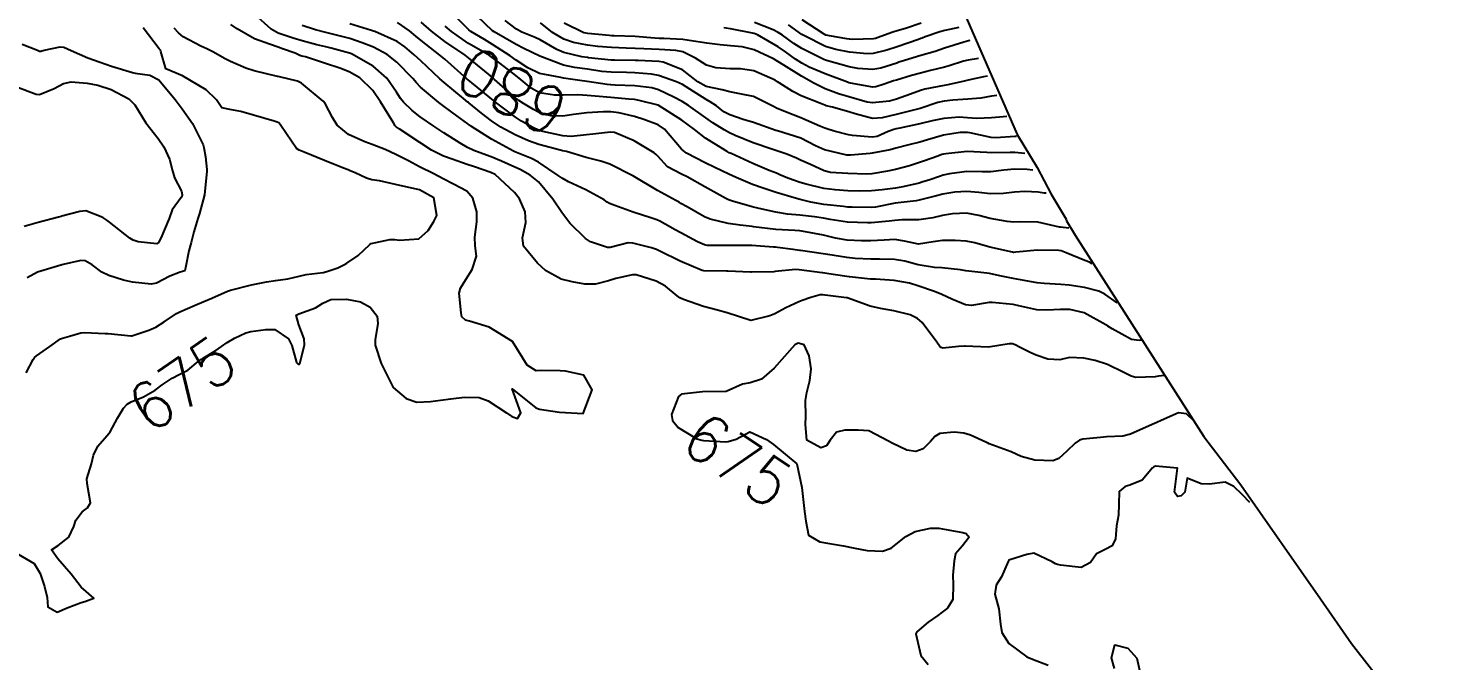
# Model space of a CAD drawing. Header units: metres. Extents: x 298520 to 308411, y 7433745 to 7450750.
# Drawn here: x 300753.3 to 300871.4, y 7444350.9 to 7444404.1 of the extents above; entities that cross this region are included whole.
import ezdxf
from ezdxf.enums import TextEntityAlignment as Align

# ---------------------------------------------------------------- set-up
doc = ezdxf.new("R2010")
doc.units = ezdxf.units.M
doc.header["$LTSCALE"] = 10
for name, color, linetype in [('Area', 45, 'Continuous'), ('Cotas', 45, 'Continuous'), ('Curvas de Nivel 1m', 11, 'Continuous'), ('Curvas de Nivel 5m', 15, 'Continuous')]:
    doc.layers.add(name, color=color, linetype=linetype)
doc.styles.add('Style-STANDARD', font='STANDARD.shx')

msp = doc.modelspace()

# ---------------------------------------------------------------- linework, layer by layer
at = {"layer": 'Area'}
msp.add_polyline3d([(300826.95, 7444416.85, 710.98), (300836.39, 7444395.17, 688.25), (300838.06, 7444392.39, 685.24), (300839.23, 7444390.15, 684.24), (300840.49, 7444388.05, 684.84), (300840.53, 7444387.9, 690.45), (300841.25, 7444386.71, 691.76), (300852.07, 7444369.77, 688.13), (300855.17, 7444365.73, 684.43), (300861.87, 7444356.14, 677.44), (300864.47, 7444352.39, 676.44), (300871.39, 7444343.48, 673.63)], dxfattribs=at)
at = {"layer": 'Curvas de Nivel 1m', "flags": 128}
for points, elevation in [([(300837.02, 7444393.58), (300836.18, 7444393.66), (300835.79, 7444393.67), (300834.18, 7444393.64), (300833.82, 7444393.66), (300832.18, 7444393.73), (300830.37, 7444393.54), (300830.18, 7444393.51), (300830.05, 7444393.48), (300829.7, 7444393.35), (300828.58, 7444392.95), (300828.17, 7444392.81), (300827.33, 7444392.55), (300826.16, 7444392.23), (300825.49, 7444392.08), (300824.16, 7444391.87), (300823.74, 7444391.84), (300822.16, 7444391.88), (300820.68, 7444391.99), (300820.16, 7444392.12), (300819.01, 7444392.64), (300818.17, 7444393.02), (300817.84, 7444393.17), (300817.02, 7444393.51), (300816.18, 7444393.81), (300815.76, 7444393.94), (300814.19, 7444394.46), (300812.67, 7444395.08), (300812.2, 7444395.31), (300811.75, 7444395.57), (300810.79, 7444396.16), (300810.21, 7444396.56), (300808.77, 7444397.6), (300808.23, 7444397.94), (300807.53, 7444398.31), (300806.24, 7444398.94), (300805.69, 7444399.09), (300804.24, 7444399.25), (300802.59, 7444399.32), (300802.24, 7444399.34), (300801.93, 7444399.38), (300800.24, 7444399.63), (300799.64, 7444399.72), (300798.25, 7444399.92), (300798.03, 7444399.95), (300796.25, 7444400.31), (300795.25, 7444400.77), (300794.27, 7444401.43), (300793.76, 7444401.79), (300792.28, 7444402.75), (300791.62, 7444403.15), (300790.48, 7444403.83), (300790.3, 7444403.98), (300788.44, 7444405.85)], 683), ([(300846.83, 7444377.88), (300846.64, 7444377.86), (300845.99, 7444377.93), (300844.35, 7444378.83), (300844, 7444379.06), (300843.93, 7444379.11), (300843.83, 7444379.18), (300842.02, 7444380.18), (300840.79, 7444380.46), (300840.02, 7444380.47), (300838.86, 7444380.4), (300838.02, 7444380.42), (300836.52, 7444380.78), (300836.03, 7444380.89), (300834.27, 7444381.06), (300834.03, 7444381.04), (300832.55, 7444380.79), (300832.03, 7444380.84), (300830.88, 7444381.34), (300830.04, 7444381.73), (300829.44, 7444381.96), (300828.04, 7444382.45), (300827.34, 7444382.67), (300826.05, 7444382.91), (300824.46, 7444383), (300824.05, 7444383.02), (300822.29, 7444383.2), (300822.05, 7444383.24), (300821.87, 7444383.27), (300820.54, 7444383.46), (300820.05, 7444383.53), (300819.98, 7444383.54), (300818.06, 7444383.8), (300817.74, 7444383.81), (300816.05, 7444383.64), (300815.94, 7444383.63), (300814.05, 7444383.61), (300813.98, 7444383.61), (300812.05, 7444383.67), (300811.95, 7444383.67), (300810.05, 7444383.71), (300809.9, 7444383.74), (300808.07, 7444384.51), (300806.34, 7444385.37), (300806.08, 7444385.49), (300805.64, 7444385.64), (300804.09, 7444386.04), (300803.7, 7444386.05), (300802.18, 7444385.68), (300802.11, 7444385.66), (300802.08, 7444385.66), (300801.96, 7444385.68), (300800.53, 7444386.15), (300800.09, 7444386.43), (300798.78, 7444387.72), (300798.11, 7444388.61), (300797.36, 7444389.74), (300796.14, 7444391.19), (300795.44, 7444391.76), (300794.61, 7444392.23), (300794.16, 7444392.43), (300793.04, 7444392.92), (300792.17, 7444393.28), (300791.79, 7444393.43), (300790.72, 7444393.82), (300790.18, 7444394.09), (300789.56, 7444394.45), (300788.19, 7444395.31), (300787.36, 7444395.86), (300786.21, 7444396.66), (300785.53, 7444397.2), (300784.81, 7444397.89), (300784.55, 7444398.21), (300784.23, 7444398.74), (300783.42, 7444399.91), (300782.26, 7444400.92), (300780.43, 7444401.94), (300780.27, 7444402), (300778.73, 7444402.42), (300778.28, 7444402.53), (300777.54, 7444402.71), (300776.28, 7444403.05), (300775.55, 7444403.27), (300774.29, 7444403.7), (300773.68, 7444404.03), (300772.31, 7444405.26)], 677), ([(300838.81, 7444390.23), (300838.64, 7444390.25), (300838.14, 7444390.31), (300837.03, 7444390.38), (300836.14, 7444390.33), (300835.22, 7444390.21), (300834.14, 7444390.19), (300833.15, 7444390.3), (300832.14, 7444390.39), (300831.15, 7444390.33), (300830.14, 7444390.16), (300829.48, 7444390), (300828.13, 7444389.65), (300827.9, 7444389.6), (300826.12, 7444389.4), (300824.47, 7444389.07), (300824.12, 7444389.04), (300822.51, 7444389.05), (300822.12, 7444389.07), (300821.78, 7444389.11), (300820.12, 7444389.3), (300819.05, 7444389.48), (300818.13, 7444389.7), (300817.84, 7444389.78), (300816.13, 7444390.29), (300815.02, 7444390.65), (300814.14, 7444390.96), (300812.76, 7444391.55), (300812.16, 7444391.83), (300810.97, 7444392.39), (300810.16, 7444392.78), (300808.59, 7444393.61), (300808.18, 7444393.95), (300806.74, 7444395.62), (300806.21, 7444395.98), (300805.01, 7444396.44), (300804.21, 7444396.68), (300802.89, 7444396.99), (300802.22, 7444397.08), (300801.61, 7444397.08), (300800.22, 7444396.99), (300799.09, 7444396.84), (300798.21, 7444396.71), (300797.2, 7444396.75), (300796.22, 7444397.02), (300795.72, 7444397.26), (300794.89, 7444397.77), (300794.49, 7444398.04), (300794.23, 7444398.26), (300792.46, 7444399.8), (300792.25, 7444399.98), (300791.33, 7444400.74), (300790.27, 7444401.63), (300789.99, 7444401.83), (300788.28, 7444402.98), (300787.16, 7444403.86), (300786.3, 7444404.61)], 681), ([(300836.33, 7444395), (300836.19, 7444395), (300834.58, 7444394.9), (300834.19, 7444394.92), (300832.41, 7444395.32), (300832.19, 7444395.35), (300831.6, 7444395.33), (300830.2, 7444395.12), (300828.83, 7444394.73), (300828.19, 7444394.53), (300827.27, 7444394.3), (300826.18, 7444394.01), (300825.7, 7444393.89), (300824.18, 7444393.59), (300824.02, 7444393.57), (300822.36, 7444393.44), (300822.19, 7444393.42), (300822.17, 7444393.43), (300822.16, 7444393.42), (300822.07, 7444393.44), (300820.18, 7444393.88), (300819.44, 7444394.22), (300818.19, 7444394.86), (300816.25, 7444395.47), (300816.2, 7444395.49), (300816.11, 7444395.52), (300814.21, 7444396.18), (300813.34, 7444396.42), (300812.22, 7444396.82), (300811.74, 7444397.09), (300811.11, 7444397.58), (300810.57, 7444397.93), (300810.23, 7444398.12), (300808.86, 7444398.98), (300808.24, 7444399.38), (300807.76, 7444399.61), (300806.25, 7444400.14), (300805.64, 7444400.25), (300804.25, 7444400.35), (300803.55, 7444400.37), (300802.25, 7444400.41), (300801.47, 7444400.48), (300800.26, 7444400.65), (300799.18, 7444400.8), (300798.26, 7444401.01), (300796.27, 7444401.75), (300794.92, 7444402.41), (300794.28, 7444402.73), (300792.42, 7444403.8), (300792.29, 7444403.89), (300791.04, 7444405.09)], 684), ([(300832.41, 7444403.07), (300832.29, 7444403.04), (300831.89, 7444402.93), (300830.28, 7444402.43), (300829.48, 7444402.16), (300828.28, 7444401.8), (300826.92, 7444401.39), (300826.43, 7444401.24), (300826.27, 7444401.18), (300824.91, 7444400.76), (300824.26, 7444400.64), (300822.99, 7444400.71), (300822.26, 7444400.85), (300820.36, 7444401.38), (300820.27, 7444401.41), (300820.14, 7444401.47), (300818.28, 7444402.41), (300817.62, 7444402.83), (300816.66, 7444403.51), (300816.44, 7444403.67), (300816.3, 7444403.76), (300815.86, 7444403.96), (300814.3, 7444404.58)], 689), ([(300828.3, 7444404.52), (300827, 7444404.09), (300826.3, 7444403.89), (300825.92, 7444403.78), (300824.93, 7444403.41), (300824.47, 7444403.24), (300824.29, 7444403.21), (300822.57, 7444403.16), (300822.29, 7444403.18), (300822.06, 7444403.22), (300820.62, 7444403.47), (300820.34, 7444403.52), (300820.29, 7444403.53), (300820.16, 7444403.6), (300818.31, 7444404.81)], 691), ([(300753.09, 7444375.13), (300753.7, 7444376.26), (300753.8, 7444376.42), (300753.97, 7444376.56), (300755.09, 7444377.36), (300755.98, 7444377.99), (300756.15, 7444378.06), (300756.75, 7444378.22), (300757.69, 7444378.51), (300757.99, 7444378.53), (300759.73, 7444378.45), (300759.99, 7444378.43), (300761.9, 7444378.25), (300761.98, 7444378.25), (300763.42, 7444378.72), (300764, 7444378.98), (300764.71, 7444379.42), (300765.74, 7444380.11), (300766.01, 7444380.27), (300767.31, 7444380.81), (300768.02, 7444381.12), (300768.69, 7444381.42), (300770.03, 7444381.99), (300770.26, 7444382.07), (300772.04, 7444382.54), (300773.29, 7444382.78), (300774.04, 7444382.89), (300775.08, 7444383.04), (300776.05, 7444383.25), (300776.64, 7444383.39), (300778.05, 7444383.58), (300778.38, 7444383.64), (300779.29, 7444383.96), (300779.8, 7444384.21), (300780.06, 7444384.35), (300781, 7444385), (300781.97, 7444385.92), (300782.08, 7444386.01), (300783.65, 7444386.34), (300784.09, 7444386.34), (300784.48, 7444386.29), (300786.09, 7444386.41), (300786.87, 7444387.09), (300787.37, 7444387.86), (300787.6, 7444388.36), (300787.37, 7444389.86), (300786.14, 7444390.52), (300785.01, 7444390.76), (300784.14, 7444390.97), (300782.78, 7444391.28), (300782.15, 7444391.37), (300781.71, 7444391.49), (300780.76, 7444391.94), (300780.33, 7444392.12), (300780.16, 7444392.19), (300779.78, 7444392.33), (300778.16, 7444392.99), (300776.47, 7444393.69), (300776.17, 7444393.8), (300776.03, 7444393.85), (300775.83, 7444394), (300774.97, 7444395.23), (300774.45, 7444396.02), (300774.33, 7444396.15), (300774.2, 7444396.22), (300773.93, 7444396.3), (300772.21, 7444396.79), (300771.15, 7444397.11), (300770.21, 7444397.26), (300769.55, 7444397.41), (300769.1, 7444398.08), (300768.24, 7444398.94), (300766.25, 7444400.11), (300764.83, 7444400.7), (300764.43, 7444402.14), (300764.38, 7444402.25), (300764.28, 7444402.38), (300762.92, 7444404.15)], 674), ([(300848.77, 7444374.9), (300848.25, 7444374.84), (300847.96, 7444374.8), (300846.36, 7444374.75), (300845.96, 7444374.84), (300845.33, 7444375.17), (300843.97, 7444375.84), (300842.94, 7444376.16), (300841.97, 7444376.38), (300840.78, 7444376.42), (300839.97, 7444376.23), (300838.94, 7444376.28), (300837.98, 7444376.63), (300837.53, 7444376.81), (300836.63, 7444377.27), (300836.21, 7444377.5), (300835.99, 7444377.57), (300835.71, 7444377.56), (300833.98, 7444377.3), (300832.02, 7444377.37), (300831.98, 7444377.37), (300831.94, 7444377.37), (300831.44, 7444377.34), (300830.12, 7444377.21), (300829.98, 7444377.25), (300829.88, 7444377.35), (300829.64, 7444377.7), (300828.38, 7444379.37), (300828.01, 7444379.69), (300827.39, 7444380.01), (300826.02, 7444380.36), (300824.9, 7444380.53), (300824.02, 7444380.74), (300822.1, 7444381.44), (300822.03, 7444381.45), (300820.23, 7444381.66), (300820.04, 7444381.69), (300819.81, 7444381.69), (300819.03, 7444381.48), (300818.3, 7444381.22), (300818.03, 7444381.11), (300816.94, 7444380.59), (300816.01, 7444380.09), (300815.6, 7444379.93), (300814, 7444379.54), (300812.01, 7444380.19), (300811.2, 7444380.39), (300810.02, 7444380.7), (300808.34, 7444381.29), (300808.03, 7444381.45), (300807.81, 7444381.61), (300806.82, 7444382.41), (300806.04, 7444382.84), (300804.35, 7444383.36), (300804.05, 7444383.37), (300802.66, 7444383.06), (300802.04, 7444382.88), (300800.94, 7444382.59), (300800.04, 7444382.59), (300798.98, 7444382.79), (300798.05, 7444383.01), (300796.75, 7444383.74), (300796.06, 7444384.35), (300794.88, 7444385.77), (300794.82, 7444386.49), (300795.08, 7444387.77), (300795.02, 7444388.68), (300794.56, 7444389.77), (300794.13, 7444390.3), (300792.5, 7444391.8), (300792.15, 7444391.98), (300790.78, 7444392.44), (300790.16, 7444392.66), (300788.91, 7444393.1), (300788.17, 7444393.36), (300787.17, 7444393.86), (300786.18, 7444394.49), (300784.45, 7444395.65), (300784.2, 7444395.82), (300784.12, 7444395.9), (300783.97, 7444396.14), (300782.89, 7444397.91), (300782.23, 7444398.87), (300781.15, 7444399.93), (300780.25, 7444400.45), (300779.45, 7444400.76), (300778.26, 7444401.14), (300776.56, 7444401.7), (300776.27, 7444401.77), (300776.1, 7444401.82), (300775.7, 7444402), (300774.63, 7444402.37), (300774.28, 7444402.5), (300773.54, 7444402.77), (300772.28, 7444403.22), (300770.82, 7444404.05), (300770.3, 7444404.43)], 676), ([(300844.79, 7444381.02), (300843.75, 7444381.76), (300843.23, 7444382), (300842.04, 7444382.31), (300840.76, 7444382.51), (300840.05, 7444382.57), (300838.65, 7444382.65), (300838.05, 7444382.7), (300837.57, 7444382.78), (300836.05, 7444383.07), (300834.91, 7444383.29), (300834.06, 7444383.48), (300833.84, 7444383.52), (300832.06, 7444383.71), (300831.62, 7444383.78), (300830.06, 7444383.95), (300829.44, 7444383.98), (300828.07, 7444384.22), (300826.94, 7444384.52), (300826.07, 7444384.66), (300824.8, 7444384.68), (300824.07, 7444384.69), (300822.75, 7444384.76), (300822.07, 7444384.83), (300820.47, 7444385.07), (300820.08, 7444385.14), (300818.16, 7444385.41), (300818.08, 7444385.43), (300817.54, 7444385.5), (300816.24, 7444385.67), (300816.08, 7444385.69), (300815.91, 7444385.7), (300814.09, 7444385.83), (300813.78, 7444385.85), (300812.09, 7444385.84), (300810.34, 7444385.84), (300810.09, 7444385.89), (300809.52, 7444386.16), (300808.1, 7444386.9), (300807.63, 7444387.15), (300806.8, 7444387.63), (300806.36, 7444387.89), (300806.11, 7444388), (300805.59, 7444388.16), (300804.11, 7444388.64), (300802.58, 7444389.21), (300802.12, 7444389.37), (300801.93, 7444389.49), (300801.66, 7444389.69), (300800.14, 7444390.53), (300798.68, 7444391.19), (300798.15, 7444391.49), (300797.81, 7444391.73), (300796.16, 7444392.85), (300795.57, 7444393.16), (300794.17, 7444393.72), (300794.04, 7444393.78), (300792.19, 7444394.78), (300790.52, 7444395.83), (300790.34, 7444395.96), (300790.21, 7444396.06), (300789.3, 7444396.75), (300788.22, 7444397.53), (300787.79, 7444397.85), (300786.24, 7444399.15), (300785.89, 7444399.52), (300785.6, 7444399.88), (300784.26, 7444401.26), (300783.43, 7444401.91), (300782.28, 7444402.52), (300781.33, 7444402.88), (300780.29, 7444403.23), (300779.73, 7444403.39), (300778.29, 7444403.76), (300777.42, 7444403.98), (300776.3, 7444404.34)], 678), ([(300842.67, 7444384.29), (300842.46, 7444384.43), (300842.07, 7444384.59), (300840.5, 7444385.23), (300840.08, 7444385.38), (300839.89, 7444385.43), (300838.09, 7444385.46), (300836.26, 7444385.28), (300836.1, 7444385.26), (300836.08, 7444385.26), (300835.98, 7444385.28), (300834.09, 7444385.71), (300832.82, 7444386.05), (300832.09, 7444386.2), (300831.17, 7444386.26), (300830.09, 7444386.27), (300829.31, 7444386.14), (300828.09, 7444385.94), (300826.9, 7444386.2), (300826.09, 7444386.33), (300825.21, 7444386.29), (300824.09, 7444386.24), (300823.29, 7444386.23), (300822.09, 7444386.3), (300821.1, 7444386.46), (300820.1, 7444386.7), (300818.6, 7444386.98), (300818.1, 7444387.06), (300817.7, 7444387.09), (300816.1, 7444387.19), (300814.23, 7444387.42), (300814.1, 7444387.43), (300813.09, 7444387.55), (300812.1, 7444387.7), (300810.58, 7444388.05), (300810.11, 7444388.25), (300808.64, 7444389.09), (300808.12, 7444389.38), (300807.97, 7444389.47), (300807.68, 7444389.62), (300806.14, 7444390.45), (300804.15, 7444391.66), (300802.16, 7444392.67), (300801.4, 7444392.93), (300800.17, 7444393.23), (300798.51, 7444393.73), (300798.17, 7444393.81), (300798.08, 7444393.83), (300796.18, 7444394.32), (300795.31, 7444394.64), (300794.19, 7444395.15), (300793, 7444395.79), (300792.21, 7444396.32), (300791.37, 7444396.97), (300790.31, 7444397.83), (300790.26, 7444397.87), (300790.22, 7444397.9), (300789.86, 7444398.2), (300788.24, 7444399.53), (300787.87, 7444399.85), (300786.27, 7444401.37), (300785.71, 7444401.88), (300784.93, 7444402.54), (300784.28, 7444402.98), (300782.39, 7444403.83), (300782.29, 7444403.86), (300782.13, 7444403.92), (300780.3, 7444404.48)], 679), ([(300837.7, 7444392.17), (300837.21, 7444392.22), (300836.16, 7444392.25), (300835.27, 7444392.18), (300834.16, 7444392.04), (300833.43, 7444392.04), (300832.16, 7444392.06), (300830.68, 7444391.86), (300830.16, 7444391.74), (300829.86, 7444391.65), (300829.03, 7444391.36), (300828.37, 7444391.15), (300828.15, 7444391.09), (300826.77, 7444390.77), (300826.14, 7444390.67), (300825.02, 7444390.53), (300824.14, 7444390.43), (300823.16, 7444390.4), (300822.14, 7444390.44), (300821.09, 7444390.51), (300820.14, 7444390.64), (300818.64, 7444391), (300818.15, 7444391.14), (300817.1, 7444391.51), (300816.43, 7444391.79), (300816.16, 7444391.91), (300815.55, 7444392.14), (300814.16, 7444392.72), (300812.33, 7444393.56), (300812.17, 7444393.63), (300812.01, 7444393.73), (300810.19, 7444394.87), (300809.26, 7444395.6), (300808.21, 7444396.39), (300806.22, 7444397.63), (300804.61, 7444398.04), (300804.23, 7444398.1), (300803.75, 7444398.14), (300802.23, 7444398.29), (300800.91, 7444398.38), (300800.23, 7444398.44), (300799.45, 7444398.5), (300798.23, 7444398.47), (300797.49, 7444398.48), (300796.23, 7444398.68), (300795.53, 7444399.06), (300794.69, 7444399.77), (300794.25, 7444400.13), (300792.89, 7444401.17), (300792.27, 7444401.64), (300792.03, 7444401.8), (300790.91, 7444402.45), (300790.28, 7444402.83), (300788.83, 7444403.84), (300788.3, 7444404.29)], 682), ([(300834.66, 7444398.44), (300834.23, 7444398.39), (300833.31, 7444398.23), (300832.23, 7444398.13), (300830.96, 7444398.07), (300830.23, 7444397.98), (300829.72, 7444397.86), (300828.22, 7444397.37), (300826.22, 7444396.84), (300825.04, 7444396.58), (300824.21, 7444396.53), (300822.75, 7444396.9), (300822.22, 7444397.07), (300821.93, 7444397.15), (300820.86, 7444397.46), (300820.34, 7444397.58), (300820.22, 7444397.63), (300819.94, 7444397.76), (300818.23, 7444398.43), (300817.52, 7444398.78), (300816.39, 7444399.52), (300816.24, 7444399.61), (300816.03, 7444399.74), (300814.26, 7444400.52), (300813.13, 7444400.68), (300812.26, 7444400.7), (300811.05, 7444400.79), (300810.26, 7444401), (300809.34, 7444401.6), (300808.28, 7444402.11), (300807.68, 7444402.22), (300806.28, 7444402.31), (300805, 7444402.37), (300804.28, 7444402.41), (300803.52, 7444402.43), (300802.28, 7444402.48), (300801.14, 7444402.56), (300800.28, 7444402.68), (300799.09, 7444402.91), (300798.29, 7444403.18), (300797.34, 7444403.74), (300796.31, 7444404.57)], 686), ([(300833.87, 7444400.07), (300833.55, 7444400.01), (300832.25, 7444399.73), (300831.92, 7444399.66), (300830.56, 7444399.35), (300830.24, 7444399.29), (300828.63, 7444398.98), (300828.24, 7444398.87), (300827.4, 7444398.55), (300826.23, 7444398.13), (300825.65, 7444397.98), (300824.23, 7444397.82), (300823.76, 7444397.89), (300822.23, 7444398.33), (300821.36, 7444398.58), (300820.24, 7444399.01), (300819.3, 7444399.48), (300818.25, 7444400.07), (300816.76, 7444401.01), (300816.27, 7444401.32), (300815.91, 7444401.52), (300814.28, 7444402.28), (300813.28, 7444402.55), (300812.28, 7444402.63), (300811.43, 7444402.71), (300810.29, 7444402.85), (300808.81, 7444403.08), (300808.29, 7444403.16), (300806.68, 7444403.24), (300806.29, 7444403.25), (300805.93, 7444403.28), (300804.29, 7444403.4), (300802.5, 7444403.47), (300802.29, 7444403.48), (300802.1, 7444403.49), (300800.29, 7444403.65), (300799.97, 7444403.71), (300798.3, 7444404.53)], 687), ([(300833.14, 7444401.57), (300832.27, 7444401.43), (300831.88, 7444401.33), (300830.66, 7444400.95), (300830.27, 7444400.84), (300829.08, 7444400.54), (300828.26, 7444400.34), (300827.51, 7444400.13), (300826.25, 7444399.75), (300825.98, 7444399.67), (300825.21, 7444399.41), (300824.49, 7444399.17), (300824.24, 7444399.16), (300822.67, 7444399.44), (300822.24, 7444399.52), (300822.13, 7444399.56), (300820.25, 7444400.26), (300818.91, 7444400.83), (300818.27, 7444401.17), (300817.76, 7444401.5), (300816.9, 7444402.13), (300816.28, 7444402.54), (300814.55, 7444403.54), (300814.29, 7444403.66), (300814.14, 7444403.7), (300812.3, 7444404.05), (300811.73, 7444404.14)], 688), ([(300752.76, 7444402.76), (300754.06, 7444402.25), (300754.21, 7444402.19), (300754.27, 7444402.19), (300754.33, 7444402.19), (300754.62, 7444402.25), (300755.96, 7444402.55), (300756.28, 7444402.51), (300756.87, 7444402.22), (300758.27, 7444401.63), (300759.32, 7444401.25), (300760.26, 7444400.93), (300762.03, 7444400.39), (300762.25, 7444400.34), (300763.48, 7444400.15), (300764.25, 7444399.78), (300765.63, 7444398.12), (300765.88, 7444397.77), (300766.22, 7444397.34), (300767.09, 7444396.1), (300767.97, 7444394.3), (300768.03, 7444394.09), (300768.17, 7444393.3), (300768.28, 7444392.22), (300768.29, 7444392.09), (300768.14, 7444390.65), (300768.09, 7444390.13), (300768.08, 7444390.09), (300767.66, 7444388.54), (300767.54, 7444388.1), (300767.2, 7444386.99), (300766.96, 7444386.1), (300766.78, 7444385.39), (300766.53, 7444384.11), (300766.43, 7444383.72), (300766.05, 7444383.59), (300765.18, 7444383.26), (300764.04, 7444382.67), (300763.6, 7444382.59), (300762.04, 7444382.75), (300761.29, 7444382.92), (300760.04, 7444383.32), (300759.46, 7444383.6), (300758.64, 7444384.2), (300758.06, 7444384.54), (300757.69, 7444384.58), (300756.21, 7444384.23), (300756.09, 7444384.2), (300756.05, 7444384.19), (300756, 7444384.18), (300754.05, 7444383.61), (300753.18, 7444383.13)], 674), ([(300855.94, 7444364.22), (300855.27, 7444364.9), (300854.58, 7444365.59), (300853.85, 7444365.94), (300852.53, 7444365.76), (300851.85, 7444365.79), (300850.66, 7444366.29), (300850.47, 7444365.1), (300850.16, 7444364.78), (300849.84, 7444364.74), (300849.6, 7444365.11), (300849.86, 7444367.11), (300848, 7444367.28), (300847.86, 7444367.22), (300847.82, 7444367.19), (300847.76, 7444367.14), (300846.88, 7444366.12), (300845.85, 7444365.69), (300845.44, 7444365.57), (300844.96, 7444365.17), (300844.92, 7444364.08), (300844.88, 7444363.17), (300844.71, 7444362.26), (300844.64, 7444361.17), (300844.37, 7444360.59), (300843.78, 7444360.28), (300843.04, 7444359.93), (300842.53, 7444359.2), (300841.76, 7444358.78), (300840.03, 7444358.96), (300839.76, 7444359.03), (300839.6, 7444359.08), (300839.32, 7444359.24), (300837.77, 7444359.97), (300837.19, 7444359.85), (300835.77, 7444359.42), (300835.67, 7444359.37), (300835.61, 7444359.28), (300835.07, 7444357.97), (300834.6, 7444357.29), (300834.51, 7444356.52), (300834.85, 7444355.29), (300834.98, 7444354.01), (300835.09, 7444353.29), (300835.68, 7444352.37), (300837.19, 7444351.26), (300837.67, 7444351.05), (300838.99, 7444350.56)], 674), ([(300844.56, 7444350.27), (300844.29, 7444351.17), (300844.59, 7444352.27), (300845.68, 7444351.99), (300846.42, 7444351.15), (300846.67, 7444350.14)], 674)]:
    msp.add_lwpolyline(points, dxfattribs=dict(at, elevation=elevation))
at = {"layer": 'Curvas de Nivel 5m', "flags": 128}
for points, elevation in [([(300840.71, 7444387.31), (300840.03, 7444387.38), (300839.94, 7444387.39), (300838.11, 7444387.79), (300836.66, 7444387.82), (300836.11, 7444387.81), (300835.54, 7444387.86), (300834.11, 7444388.1), (300833.16, 7444388.36), (300832.12, 7444388.56), (300830.95, 7444388.5), (300830.11, 7444388.35), (300829.3, 7444388.17), (300828.11, 7444388.01), (300826.72, 7444388), (300826.11, 7444387.95), (300825.63, 7444387.88), (300824.11, 7444387.75), (300823.79, 7444387.74), (300822.11, 7444387.8), (300820.67, 7444388.03), (300820.11, 7444388.13), (300819.35, 7444388.24), (300818.11, 7444388.38), (300817.08, 7444388.48), (300816.11, 7444388.65), (300814.71, 7444388.94), (300814.12, 7444389.08), (300812.45, 7444389.56), (300812.12, 7444389.68), (300811.89, 7444389.8), (300810.14, 7444390.77), (300808.65, 7444391.61), (300808.16, 7444391.83), (300806.99, 7444392.46), (300806.17, 7444393.34), (300806.04, 7444393.5), (300805.87, 7444393.63), (300804.19, 7444394.65), (300802.55, 7444395.33), (300802.2, 7444395.36), (300800.71, 7444395.19), (300800.19, 7444395.13), (300798.91, 7444395), (300798.19, 7444395.06), (300796.53, 7444395.42), (300796.2, 7444395.52), (300795.67, 7444395.76), (300794.73, 7444396.29), (300794.21, 7444396.63), (300792.64, 7444397.8), (300792.23, 7444398.13), (300791.31, 7444398.89), (300790.24, 7444399.76), (300790.16, 7444399.83), (300788.27, 7444401.5), (300787.85, 7444401.85), (300786.29, 7444403.08), (300785.85, 7444403.44), (300785.32, 7444403.88), (300784.3, 7444404.58)], 680), ([(300835.51, 7444396.68), (300834.88, 7444396.63), (300834.21, 7444396.56), (300833, 7444396.52), (300832.21, 7444396.58), (300831.5, 7444396.62), (300830.21, 7444396.53), (300829.24, 7444396.33), (300828.21, 7444396.06), (300826.52, 7444395.71), (300826.21, 7444395.64), (300826.02, 7444395.59), (300825.55, 7444395.41), (300824.61, 7444395), (300824.2, 7444394.95), (300822.54, 7444395.1), (300822.2, 7444395.15), (300820.99, 7444395.46), (300820.39, 7444395.65), (300820.21, 7444395.71), (300819.8, 7444395.88), (300818.21, 7444396.58), (300817.55, 7444396.83), (300816.22, 7444397.36), (300815.91, 7444397.52), (300814.23, 7444398.36), (300813.22, 7444398.56), (300812.23, 7444398.75), (300811.59, 7444398.92), (300810.24, 7444399.22), (300809.54, 7444399.6), (300808.26, 7444400.61), (300806.64, 7444401.25), (300806.27, 7444401.3), (300804.54, 7444401.38), (300804.27, 7444401.39), (300802.54, 7444401.41), (300802.27, 7444401.42), (300800.35, 7444401.63), (300800.27, 7444401.64), (300799.79, 7444401.71), (300798.28, 7444402.07), (300797.69, 7444402.32), (300796.29, 7444403.12), (300795.86, 7444403.32), (300794.75, 7444403.77), (300794.3, 7444404.02), (300793.34, 7444404.76)], 685), ([(300751.77, 7444360.28), (300753.76, 7444359.09), (300754.27, 7444358.25), (300754.65, 7444357.17), (300754.87, 7444356.24), (300754.93, 7444355.46), (300755.71, 7444355.02), (300756.56, 7444355.37), (300757.72, 7444355.83), (300758.03, 7444355.9), (300758.8, 7444356.2), (300757.73, 7444357.12), (300756.89, 7444358.22), (300755.76, 7444359.5), (300755.23, 7444360.24), (300755.78, 7444360.62), (300756.69, 7444361.31), (300757.11, 7444362.22), (300757.28, 7444362.74), (300757.81, 7444363.44), (300758.25, 7444363.77), (300758.51, 7444364.2), (300758.22, 7444365.82), (300758.21, 7444366.21), (300758.58, 7444367.48), (300758.76, 7444368.2), (300759.12, 7444368.96), (300759.89, 7444369.85), (300760.05, 7444370.02), (300760.16, 7444370.18), (300760.77, 7444371.31), (300761.29, 7444372.17), (300761.58, 7444372.5), (300761.92, 7444372.69), (300762.97, 7444373.11), (300763.93, 7444373.69), (300764.53, 7444374.13), (300765.37, 7444374.69), (300765.95, 7444374.98), (300766.68, 7444375.37), (300767.55, 7444376.09), (300767.79, 7444376.26), (300767.97, 7444376.36), (300769.03, 7444377.02), (300769.98, 7444377.68), (300770.6, 7444378.06), (300771.55, 7444378.49), (300771.99, 7444378.6), (300773.24, 7444378.78), (300773.99, 7444378.79), (300775.14, 7444378), (300775.42, 7444377.44), (300775.83, 7444375.99), (300775.96, 7444375.85), (300776.08, 7444375.87), (300776.13, 7444375.99), (300776.49, 7444377.48), (300776.45, 7444377.99), (300776, 7444379.18), (300775.8, 7444379.99), (300776.01, 7444380.1), (300777.41, 7444380.59), (300778.02, 7444380.99), (300778.69, 7444381.3), (300780.03, 7444381.34), (300781.2, 7444381.11), (300782.02, 7444380.65), (300782.6, 7444379.91), (300782.65, 7444379.27), (300782.42, 7444377.92), (300782.44, 7444377.45), (300782.93, 7444375.91), (300783.93, 7444373.9), (300785.02, 7444372.98), (300785.92, 7444372.67), (300787.07, 7444372.71), (300787.92, 7444372.83), (300788.8, 7444372.96), (300789.93, 7444373.08), (300791.16, 7444373.05), (300791.92, 7444372.79), (300793.46, 7444371.78), (300793.91, 7444371.47), (300794.38, 7444371.3), (300794.66, 7444371.77), (300793.93, 7444373.78), (300795.92, 7444372.2), (300796.23, 7444372.07), (300797.91, 7444371.82), (300799.91, 7444371.71), (300800.66, 7444373.7), (300799.95, 7444374.94), (300798.41, 7444375.27), (300797.96, 7444375.31), (300796.39, 7444375.32), (300795.96, 7444375.29), (300795.19, 7444375.77), (300793.98, 7444377.78), (300792, 7444378.97), (300790.36, 7444379.47), (300790.01, 7444379.56), (300789.71, 7444379.83), (300789.66, 7444380.19), (300789.48, 7444381.84), (300789.61, 7444382.26), (300790.04, 7444382.97), (300790.59, 7444383.82), (300790.94, 7444384.95), (300790.82, 7444385.82), (300790.8, 7444386.53), (300790.96, 7444387.82), (300790.96, 7444388.66), (300790.64, 7444389.82), (300790.13, 7444390.4), (300789, 7444390.99), (300788.15, 7444391.43), (300787.36, 7444391.86), (300786.16, 7444392.46), (300785.23, 7444392.95), (300784.17, 7444393.5), (300783.26, 7444393.91), (300782.18, 7444394.33), (300781.55, 7444394.56), (300780.19, 7444395.16), (300779.23, 7444395.95), (300778.84, 7444396.59), (300778.22, 7444397.78), (300778.05, 7444397.97), (300776.24, 7444399.48), (300775.9, 7444399.66), (300774.39, 7444400.02), (300774.27, 7444400.04), (300774.25, 7444400.05), (300774.21, 7444400.06), (300772.26, 7444400.51), (300771.56, 7444400.74), (300770.27, 7444401.31), (300769.77, 7444401.57), (300768.85, 7444402.08), (300768.46, 7444402.28), (300768.28, 7444402.37), (300767.78, 7444402.6), (300766.29, 7444403.38), (300765.9, 7444403.72), (300765.54, 7444404.12)], 675), ([(300831.47, 7444404.17), (300830.3, 7444403.91), (300829.87, 7444403.79), (300828.64, 7444403.37), (300828.39, 7444403.27), (300828.29, 7444403.24), (300828.09, 7444403.17), (300826.28, 7444402.54), (300825.43, 7444402.26), (300824.28, 7444401.97), (300823.77, 7444401.94), (300822.28, 7444402.09), (300821.13, 7444402.31), (300820.28, 7444402.58), (300818.44, 7444403.49), (300818.29, 7444403.58), (300817.17, 7444404.38)], 690), ([(300752.24, 7444399.2), (300753.93, 7444398.55), (300754.23, 7444398.54), (300755.44, 7444399.04), (300756.24, 7444399.46), (300756.87, 7444399.59), (300758.24, 7444399.48), (300759.12, 7444399.31), (300760.23, 7444398.96), (300761.72, 7444398.17), (300762.22, 7444397.66), (300763.16, 7444396.15), (300764.18, 7444394.83), (300764.67, 7444394.13), (300765.14, 7444393.1), (300765.41, 7444392.12), (300765.56, 7444391.53), (300766.14, 7444390.41), (300766.21, 7444390.11), (300766.2, 7444390.04), (300766.13, 7444389.87), (300765.38, 7444388.85), (300765.11, 7444388.12), (300764.41, 7444386.46), (300764.24, 7444386.14), (300764.18, 7444386.04), (300764.08, 7444385.98), (300762.5, 7444386.16), (300762.08, 7444386.28), (300761.8, 7444386.45), (300760.1, 7444387.8), (300759.89, 7444387.97), (300759.55, 7444388.19), (300758.11, 7444388.75), (300757.61, 7444388.71), (300756.1, 7444388.3), (300756.05, 7444388.29), (300755.82, 7444388.23), (300754.1, 7444387.77), (300752.93, 7444387.44)], 675), ([(300851.23, 7444371.11), (300850.62, 7444371.69), (300849.92, 7444371.78), (300848.49, 7444371.13), (300848.1, 7444370.95), (300847.91, 7444370.87), (300846.71, 7444370.34), (300845.89, 7444369.97), (300845.25, 7444369.81), (300843.89, 7444369.74), (300843.38, 7444369.7), (300841.89, 7444369.55), (300841.62, 7444369.48), (300841.24, 7444369.22), (300840.55, 7444368.55), (300839.87, 7444367.93), (300839.38, 7444367.73), (300837.87, 7444367.78), (300836.71, 7444368.11), (300835.88, 7444368.5), (300834.02, 7444369.16), (300833.88, 7444369.24), (300833.85, 7444369.26), (300833.75, 7444369.3), (300832.45, 7444369.88), (300831.89, 7444370.07), (300831.08, 7444370.15), (300829.89, 7444370.04), (300829.45, 7444369.79), (300829.09, 7444369.36), (300828.49, 7444368.75), (300827.87, 7444368.51), (300827.11, 7444368.62), (300825.88, 7444369.22), (300825.57, 7444369.4), (300823.9, 7444370.25), (300823.01, 7444370.31), (300821.9, 7444370.31), (300821.2, 7444370.15), (300820.66, 7444369.46), (300820.35, 7444369), (300819.88, 7444368.82), (300818.71, 7444369.48), (300818.58, 7444370.8), (300818.61, 7444371.48), (300818.6, 7444372.81), (300818.69, 7444373.48), (300818.95, 7444374.48), (300819.07, 7444375.48), (300818.91, 7444376.55), (300818.47, 7444377.49), (300817.98, 7444377.62), (300817.7, 7444377.49), (300815.96, 7444375.52), (300814.88, 7444374.6), (300813.94, 7444374.28), (300813.3, 7444374.19), (300811.93, 7444373.56), (300809.93, 7444373.53), (300808.18, 7444373.35), (300807.93, 7444373.14), (300807.33, 7444371.62), (300807.41, 7444371.12), (300807.9, 7444370.53), (300809.45, 7444369.59), (300809.89, 7444369.47), (300810.02, 7444369.45), (300811.89, 7444369.34), (300812.09, 7444369.36), (300812.76, 7444369.55), (300813.49, 7444369.95), (300813.9, 7444370.16), (300815.31, 7444369.53), (300815.89, 7444369.1), (300817.86, 7444367.49), (300818.28, 7444365.49), (300818.34, 7444364.98), (300818.51, 7444363.48), (300818.62, 7444362.67), (300818.85, 7444361.48), (300819.79, 7444360.92), (300820.44, 7444360.81), (300821.78, 7444360.6), (300822.74, 7444360.39), (300823.78, 7444360.21), (300825.05, 7444360.14), (300825.78, 7444360.39), (300827.02, 7444361.38), (300827.8, 7444361.8), (300829.08, 7444362.08), (300829.8, 7444362.07), (300831.34, 7444361.79), (300831.8, 7444361.71), (300832.09, 7444361.62), (300832.33, 7444361.32), (300831.79, 7444360.58), (300831.2, 7444359.91), (300831.08, 7444359.34), (300830.97, 7444358.12), (300830.99, 7444357.34), (300830.97, 7444356.09), (300830.53, 7444355.34), (300830.07, 7444355), (300829.71, 7444354.74), (300828.9, 7444354.16), (300827.95, 7444353.37), (300827.86, 7444353.19), (300828.28, 7444351.36), (300828.91, 7444350.61)], 675)]:
    msp.add_lwpolyline(points, dxfattribs=dict(at, elevation=elevation))

# ---------------------------------------------------------------- texts
at = {"layer": 'Cotas', "style": 'Style-STANDARD'}
for s, rotation, p in [('680', 152.0482, (300793.95, 7444398.79, 680)), ('675', 34.9511, (300766.2, 7444374.22, 675)), ('675', 325.8679, (300812.89, 7444367.8, 675))]:
    msp.add_text(s, height=4, rotation=rotation, dxfattribs=at).set_placement(p, align=Align.MIDDLE_CENTER)

doc.saveas('drawing.dxf')
